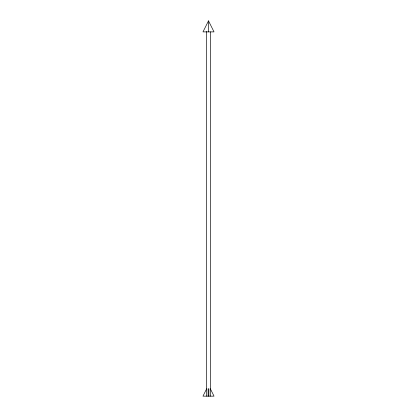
<?xml version="1.0" encoding="UTF-8"?>
<svg xmlns="http://www.w3.org/2000/svg" width="417" height="417" viewBox="0 0 417 417"><rect width="100%" height="100%" fill="white"/><g stroke="black" fill="none" stroke-linecap="round" stroke-linejoin="round"><path stroke-width="0.63" d="M208.5 20.85L202.98 31.89L214.02 31.89L208.5 20.85L208.5 31.89M206.66 388.79L202.98 396.15L214.02 396.15L210.34 388.79M210.34 31.89L210.34 396.15M208.87 396.15L208.87 388.79L208.13 388.79L208.13 396.15M206.66 31.463L206.66 396.15"/></g></svg>
